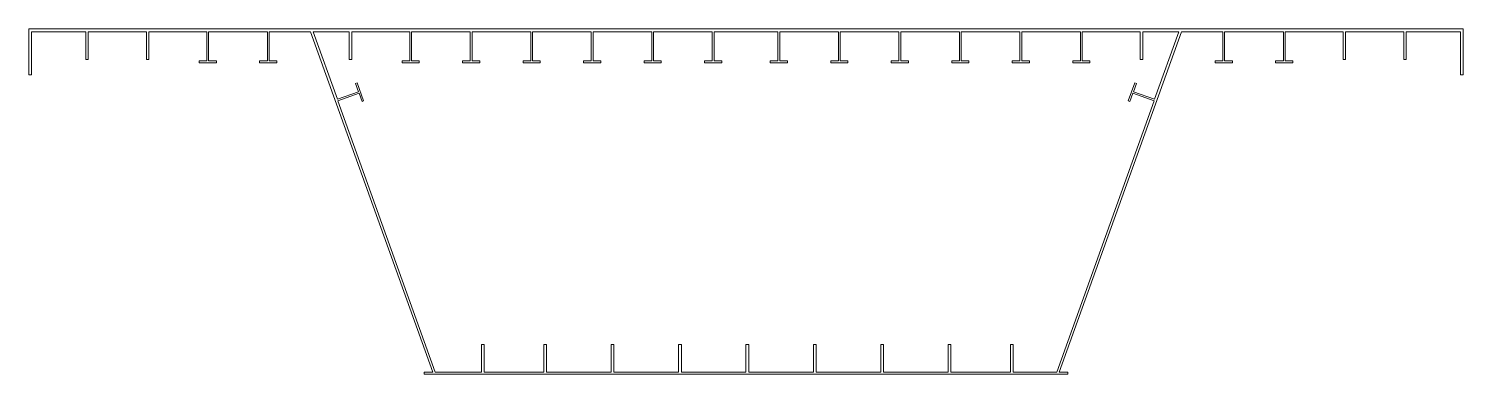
# Model space of a CAD drawing. Header units: millimetres. Extents: x -4248 to 4052, y -1072 to 928.
import ezdxf

# ---------------------------------------------------------------- set-up
doc = ezdxf.new("R2010")
doc.units = ezdxf.units.MM
doc.layers.add('钢构件', color=3, linetype='Continuous', lineweight=15)

msp = doc.modelspace()

# ---------------------------------------------------------------- linework, layer by layer
at = {"layer": '钢构件'}
for points in [[(3357.4, 750.1), (3357.4, 910.1), (3021.4, 910.1), (3021.4, 742.1), (3066.4, 742.1), (3066.4, 730.1), (2966.4, 730.1), (2966.4, 742.1), (3011.4, 742.1), (3011.4, 910.1), (2671.4, 910.1), (2671.4, 742.1), (2716.4, 742.1), (2716.4, 730.1), (2616.4, 730.1), (2616.4, 742.1), (2661.4, 742.1), (2661.4, 910.1), (2421.4, 910.1), (1714.9, -1059.9), (1764.9, -1059.9), (1764.9, -1071.9), (-148.1, -1071.9), (-1960.1, -1071.9), (-1960.1, -1059.9), (-1910.1, -1059.9), (-2616.6, 910.1), (-2856.6, 910.1), (-2856.6, 742.1), (-2811.6, 742.1), (-2811.6, 730.1), (-2911.6, 730.1), (-2911.6, 742.1), (-2866.6, 742.1), (-2866.6, 910.1), (-3206.6, 910.1), (-3206.6, 742.1), (-3161.6, 742.1), (-3161.6, 730.1), (-3261.6, 730.1), (-3261.6, 742.1), (-3216.6, 742.1), (-3216.6, 910.1), (-3552.6, 910.1), (-3552.6, 750.1), (-3566.6, 750.1), (-3566.6, 910.1), (-3902.6, 910.1), (-3902.6, 750.1), (-3916.6, 750.1), (-3916.6, 910.1), (-4231.6, 910.1), (-4231.6, 660.1), (-4247.6, 660.1), (-4247.6, 910.1), (-4247.6, 928.1), (-2616.6, 928.1), (-97.6, 928.1), (2421.4, 928.1), (4052.4, 928.1), (4052.4, 910.1), (4052.4, 660.1), (4036.4, 660.1), (4036.4, 910.1), (3721.4, 910.1), (3721.4, 750.1), (3707.4, 750.1), (3707.4, 910.1), (3371.4, 910.1), (3371.4, 750.1)], [(2140.7, 554), (2263.1, 510.1), (1700, -1059.9), (1448.4, -1059.9), (1448.4, -899.9), (1432.4, -899.9), (1432.4, -1059.9), (1088.4, -1059.9), (1088.4, -899.9), (1072.4, -899.9), (1072.4, -1059.9), (698.4, -1059.9), (698.4, -899.9), (682.4, -899.9), (682.4, -1059.9), (308.4, -1059.9), (308.4, -899.9), (292.4, -899.9), (292.4, -1059.9), (-81.6, -1059.9), (-81.6, -899.9), (-97.6, -899.9), (-97.6, -1059.9), (-471.6, -1059.9), (-471.6, -899.9), (-487.6, -899.9), (-487.6, -1059.9), (-861.6, -1059.9), (-861.6, -899.9), (-877.6, -899.9), (-877.6, -1059.9), (-1251.6, -1059.9), (-1251.6, -899.9), (-1267.6, -899.9), (-1267.6, -1059.9), (-1611.6, -1059.9), (-1611.6, -899.9), (-1627.6, -899.9), (-1627.6, -1059.9), (-1895.2, -1059.9), (-2458.3, 510.1), (-2335.9, 554), (-2319, 506.9), (-2309.6, 510.3), (-2346.7, 613.8), (-2356.1, 610.4), (-2339.3, 563.4), (-2461.6, 519.5), (-2601.7, 910.1), (-2392.6, 910.1), (-2392.6, 750.1), (-2378.6, 750.1), (-2378.6, 910.1), (-2042.6, 910.1), (-2042.6, 742.1), (-2087.6, 742.1), (-2087.6, 730.1), (-1987.6, 730.1), (-1987.6, 742.1), (-2032.6, 742.1), (-2032.6, 910.1), (-1692.6, 910.1), (-1692.6, 742.1), (-1737.6, 742.1), (-1737.6, 730.1), (-1637.6, 730.1), (-1637.6, 742.1), (-1682.6, 742.1), (-1682.6, 910.1), (-1342.6, 910.1), (-1342.6, 742.1), (-1387.6, 742.1), (-1387.6, 730.1), (-1287.6, 730.1), (-1287.6, 742.1), (-1332.6, 742.1), (-1332.6, 910.1), (-992.6, 910.1), (-992.6, 742.1), (-1037.6, 742.1), (-1037.6, 730.1), (-937.6, 730.1), (-937.6, 742.1), (-982.6, 742.1), (-982.6, 910.1), (-642.6, 910.1), (-642.6, 742.1), (-687.6, 742.1), (-687.6, 730.1), (-587.6, 730.1), (-587.6, 742.1), (-632.6, 742.1), (-632.6, 910.1), (-292.6, 910.1), (-292.6, 742.1), (-337.6, 742.1), (-337.6, 730.1), (-237.6, 730.1), (-237.6, 742.1), (-282.6, 742.1), (-282.6, 910.1), (87.4, 910.1), (87.4, 742.1), (42.4, 742.1), (42.4, 730.1), (142.4, 730.1), (142.4, 742.1), (97.4, 742.1), (97.4, 910.1), (437.4, 910.1), (437.4, 742.1), (392.4, 742.1), (392.4, 730.1), (492.4, 730.1), (492.4, 742.1), (447.4, 742.1), (447.4, 910.1), (787.4, 910.1), (787.4, 742.1), (742.4, 742.1), (742.4, 730.1), (842.4, 730.1), (842.4, 742.1), (797.4, 742.1), (797.4, 910.1), (1137.4, 910.1), (1137.4, 742.1), (1092.4, 742.1), (1092.4, 730.1), (1192.4, 730.1), (1192.4, 742.1), (1147.4, 742.1), (1147.4, 910.1), (1487.4, 910.1), (1487.4, 742.1), (1442.4, 742.1), (1442.4, 730.1), (1542.4, 730.1), (1542.4, 742.1), (1497.4, 742.1), (1497.4, 910.1), (1837.4, 910.1), (1837.4, 742.1), (1792.4, 742.1), (1792.4, 730.1), (1892.4, 730.1), (1892.4, 742.1), (1847.4, 742.1), (1847.4, 910.1), (2183.4, 910.1), (2183.4, 750.1), (2197.4, 750.1), (2197.4, 910.1), (2406.5, 910.1), (2266.5, 519.5), (2144.1, 563.4), (2161, 610.4), (2151.6, 613.8), (2114.4, 510.3), (2123.8, 506.9)]]:
    msp.add_lwpolyline(points, close=True, dxfattribs=at)

doc.saveas('drawing.dxf')
